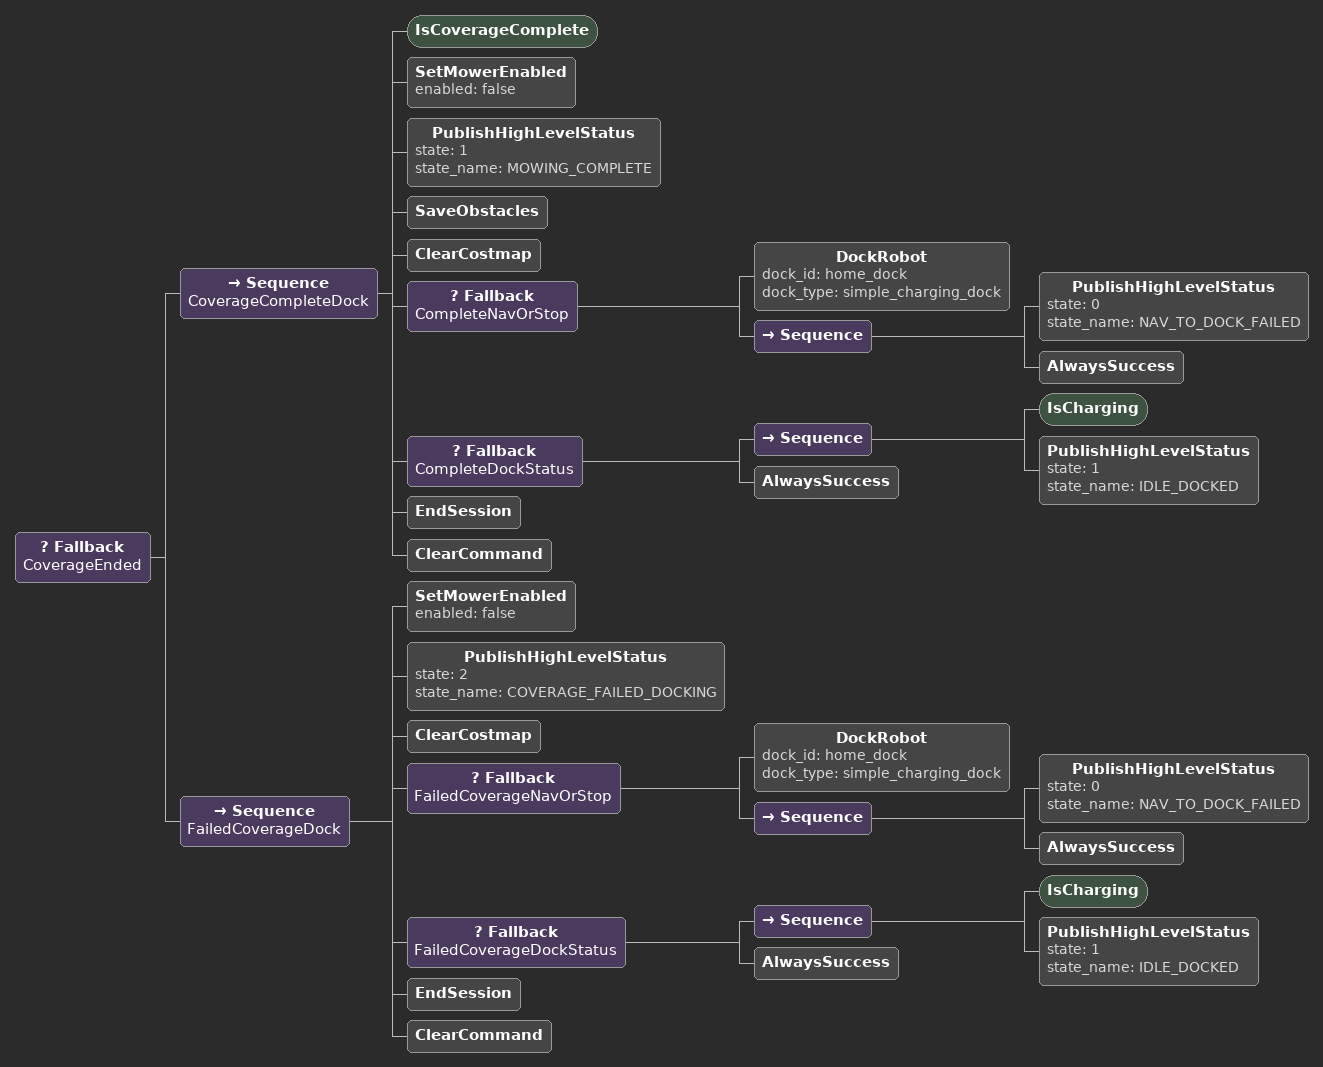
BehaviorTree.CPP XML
<Fallback name="CoverageEnded">

  <!-- Normal completion → MOWING_COMPLETE and dock. -->
  <Sequence name="CoverageCompleteDock">
    <IsCoverageComplete/>
    <SetMowerEnabled enabled="false"/>
    <PublishHighLevelStatus state="1" state_name="MOWING_COMPLETE"/>
    <SaveObstacles/>
    <ClearCostmap/>
    <Fallback name="CompleteNavOrStop">
      <DockRobot dock_id="home_dock" dock_type="simple_charging_dock"/>
      <Sequence>
        <PublishHighLevelStatus state="0" state_name="NAV_TO_DOCK_FAILED"/>
        <AlwaysSuccess/>
      </Sequence>
    </Fallback>
    <Fallback name="CompleteDockStatus">
      <Sequence>
        <IsCharging/>
        <PublishHighLevelStatus state="1" state_name="IDLE_DOCKED"/>
      </Sequence>
      <AlwaysSuccess/>
    </Fallback>
    <EndSession/>
    <ClearCommand/>
  </Sequence>

  <!-- Genuine coverage failure — dock gracefully. -->
  <Sequence name="FailedCoverageDock">
    <SetMowerEnabled enabled="false"/>
    <PublishHighLevelStatus state="2" state_name="COVERAGE_FAILED_DOCKING"/>
    <ClearCostmap/>
    <Fallback name="FailedCoverageNavOrStop">
      <DockRobot dock_id="home_dock" dock_type="simple_charging_dock"/>
      <Sequence>
        <PublishHighLevelStatus state="0" state_name="NAV_TO_DOCK_FAILED"/>
        <AlwaysSuccess/>
      </Sequence>
    </Fallback>
    <Fallback name="FailedCoverageDockStatus">
      <Sequence>
        <IsCharging/>
        <PublishHighLevelStatus state="1" state_name="IDLE_DOCKED"/>
      </Sequence>
      <AlwaysSuccess/>
    </Fallback>
    <EndSession/>
    <ClearCommand/>
  </Sequence>
</Fallback>
